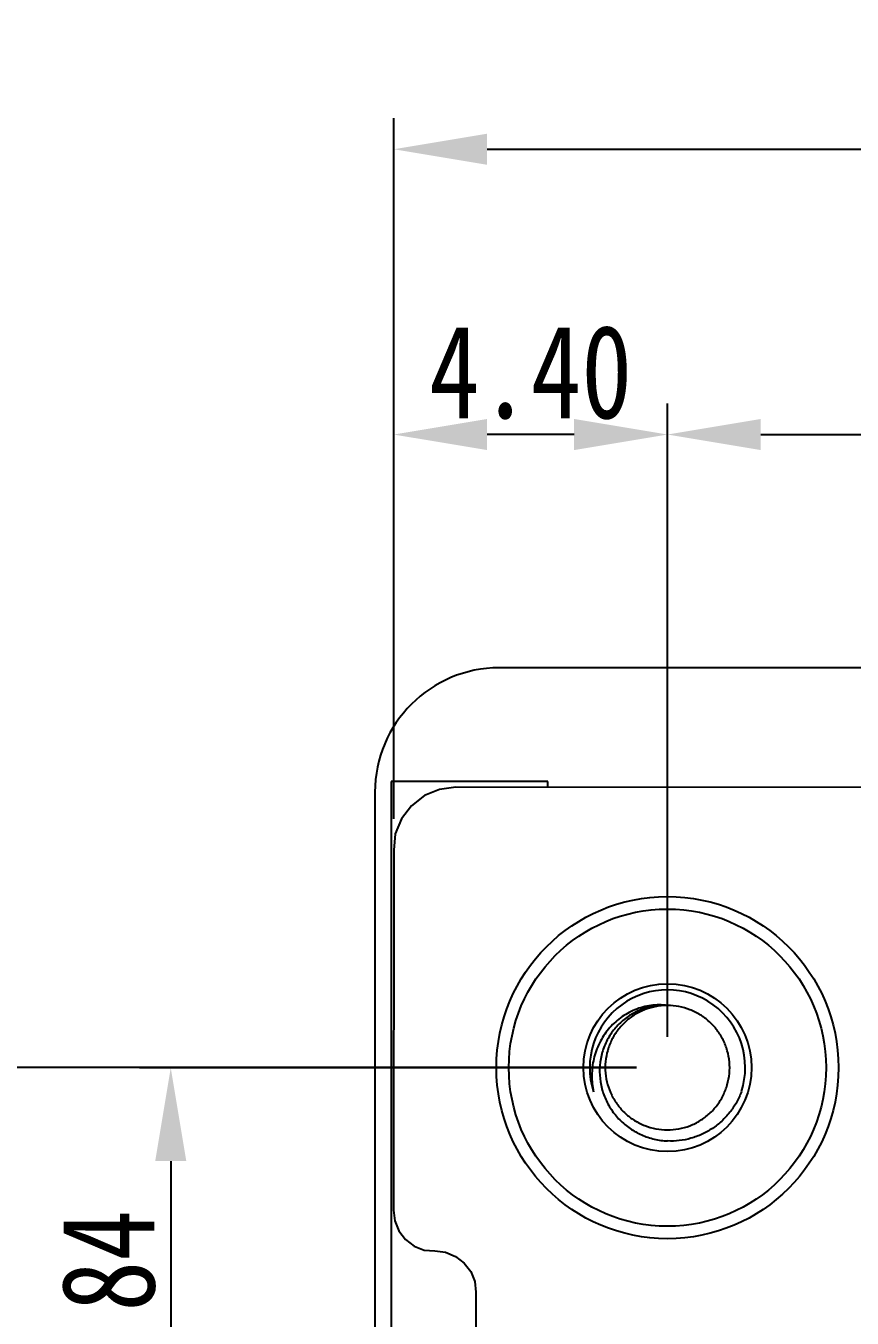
# Model space of a CAD drawing. Header units: millimetres. Extents: x 0 to 297, y 0 to 210.
# Drawn here: x 180.04 to 193.32, y 137.84 to 158.62 of the extents above; entities that cross this region are included whole.
import ezdxf

# ---------------------------------------------------------------- set-up
doc = ezdxf.new("R2010")
doc.units = ezdxf.units.MM
doc.header["$PDMODE"] = 3
doc.header["$PDSIZE"] = 8
doc.linetypes.add('solid', pattern=[0])
doc.layers.get('0').update_dxf_attribs({"linetype": 'CONTINUOUS'})
doc.layers.get('Defpoints').update_dxf_attribs({"linetype": 'CONTINUOUS'})
doc.layers.add('100', color=1, linetype='solid')
doc.styles.get("Standard").update_dxf_attribs({"font": 'txt', "width": 0.8})
doc.dimstyles.new('X0_5', dxfattribs={"dimscale": 0.5, "dimtxt": 2, "dimasz": 2, "dimexe": 1, "dimexo": 1, "dimgap": 0.5, "dimtad": 1, "dimtoh": 1, "dimzin": 0, "dimdsep": 46, "dimtxsty": 'STANDARD', "dimcen": 0, "dimclrd": 256, "dimclrt": 256, "dimadec": 0, "dimazin": 0, "dimtp": 0.1, "dimtm": 0.1, "dimtfac": 1, "dimtofl": 0, "dimtmove": 0, "dimatfit": 3, "dimfxl": 1, "dimtolj": 1, "dimtzin": 0, "dimarcsym": 0})

# ---------------------------------------------------------------- blocks, each defined once
blk = doc.blocks.new('*D5')
at = {"layer": '100', "color": 0, "lineweight": -2}
for p, q in [((185.956, 145.865), (185.956, 157.132)), ((235.864, 145.872), (235.864, 157.132))]:
    blk.add_line(p, q, dxfattribs=at)
at = {"layer": '100', "lineweight": -2}
blk.add_line((187.456, 156.632), (234.364, 156.632), dxfattribs=at)
at = {"layer": '100'}
for points in [[(187.456, 156.882), (187.456, 156.382), (185.956, 156.632)], [(234.364, 156.382), (234.364, 156.882), (235.864, 156.632)]]:
    blk.add_solid(points, dxfattribs=at)
at = {"layer": 'Defpoints', "color": 0}
for p in [(235.864, 156.632), (185.956, 145.365), (235.864, 145.372)]:
    blk.add_point(p, dxfattribs=at)
at = {"layer": '100', "insert": (210.91, 157.632), "char_height": 1.5, "attachment_point": 5}
blk.add_mtext('\\A1;49.90', dxfattribs=at)
blk = doc.blocks.new('*D10')
at = {"layer": '100', "color": 0, "lineweight": -2}
for p, q in [((190.356, 142.363), (190.356, 152.545)), ((231.356, 142.368), (231.356, 152.545))]:
    blk.add_line(p, q, dxfattribs=at)
at = {"layer": '100', "lineweight": -2}
blk.add_line((191.856, 152.045), (229.856, 152.045), dxfattribs=at)
at = {"layer": '100'}
for points in [[(191.856, 152.295), (191.856, 151.795), (190.356, 152.045)], [(229.856, 151.795), (229.856, 152.295), (231.356, 152.045)]]:
    blk.add_solid(points, dxfattribs=at)
at = {"layer": 'Defpoints', "color": 0}
for p in [(231.356, 152.045), (190.356, 141.863), (231.356, 141.868)]:
    blk.add_point(p, dxfattribs=at)
at = {"layer": '100', "insert": (210.856, 153.045), "char_height": 1.5, "attachment_point": 5}
blk.add_mtext('\\A1;41.00', dxfattribs=at)
blk = doc.blocks.new('*D26')
at = {"layer": '100', "color": 0, "lineweight": -2}
for p, q in [((185.956, 145.865), (185.956, 152.545)), ((190.356, 142.366), (190.356, 152.545))]:
    blk.add_line(p, q, dxfattribs=at)
at = {"layer": '100', "lineweight": -2}
blk.add_line((188.856, 152.045), (187.456, 152.045), dxfattribs=at)
at = {"layer": '100'}
for points in [[(187.456, 152.295), (187.456, 151.795), (185.956, 152.045)], [(188.856, 151.795), (188.856, 152.295), (190.356, 152.045)]]:
    blk.add_solid(points, dxfattribs=at)
at = {"layer": 'Defpoints', "color": 0}
for p in [(185.956, 152.045), (185.956, 145.365), (190.356, 141.866)]:
    blk.add_point(p, dxfattribs=at)
at = {"layer": '100', "insert": (188.156, 153.045), "char_height": 1.5, "attachment_point": 5}
blk.add_mtext('\\A1;4.40', dxfattribs=at)
blk = doc.blocks.new('*D12')
at = {"layer": '100', "color": 0, "lineweight": -2}
for p, q in [((189.856, 141.863), (181.872, 141.863)), ((185.528, 134.025), (181.872, 134.025))]:
    blk.add_line(p, q, dxfattribs=at)
at = {"layer": '100', "lineweight": -2}
blk.add_line((182.372, 140.363), (182.372, 135.525), dxfattribs=at)
at = {"layer": '100'}
for points in [[(182.622, 140.363), (182.122, 140.363), (182.372, 141.863)], [(182.122, 135.525), (182.622, 135.525), (182.372, 134.025)]]:
    blk.add_solid(points, dxfattribs=at)
at = {"layer": 'Defpoints', "color": 0}
for p in [(190.356, 141.863), (182.372, 134.025), (186.028, 134.025)]:
    blk.add_point(p, dxfattribs=at)
at = {"layer": '100', "insert": (181.372, 137.944), "char_height": 1.5, "attachment_point": 5, "rotation": 90}
blk.add_mtext('\\A1;7.84', dxfattribs=at)
blk = doc.blocks.new('*D18')
at = {"layer": '100', "color": 0, "lineweight": -2}
for p, q in [((189.856, 141.866), (176.148, 141.866)), ((189.394, 107.528), (176.148, 107.528))]:
    blk.add_line(p, q, dxfattribs=at)
at = {"layer": '100', "lineweight": -2}
blk.add_line((176.648, 140.366), (176.648, 109.028), dxfattribs=at)
at = {"layer": '100'}
for points in [[(176.898, 140.366), (176.398, 140.366), (176.648, 141.866)], [(176.398, 109.028), (176.898, 109.028), (176.648, 107.528)]]:
    blk.add_solid(points, dxfattribs=at)
at = {"layer": 'Defpoints', "color": 0}
for p in [(190.356, 141.866), (176.648, 107.528), (189.894, 107.528)]:
    blk.add_point(p, dxfattribs=at)
at = {"layer": '100', "insert": (175.648, 124.697), "char_height": 1.5, "attachment_point": 5, "rotation": 90}
blk.add_mtext('\\A1;34.34', dxfattribs=at)
blk = doc.blocks.new('*D19')
at = {"layer": '100', "color": 0, "lineweight": -2}
for p, q in [((189.856, 141.866), (168.928, 141.866)), ((191.783, 93.04), (168.928, 93.04))]:
    blk.add_line(p, q, dxfattribs=at)
at = {"layer": '100', "lineweight": -2}
blk.add_line((169.428, 140.366), (169.428, 94.54), dxfattribs=at)
at = {"layer": '100'}
for points in [[(169.678, 140.366), (169.178, 140.366), (169.428, 141.866)], [(169.178, 94.54), (169.678, 94.54), (169.428, 93.04)]]:
    blk.add_solid(points, dxfattribs=at)
at = {"layer": 'Defpoints', "color": 0}
for p in [(190.356, 141.866), (169.428, 93.04), (192.283, 93.04)]:
    blk.add_point(p, dxfattribs=at)
at = {"layer": '100', "insert": (168.428, 117.453), "char_height": 1.5, "attachment_point": 5, "rotation": 90}
blk.add_mtext('\\A1;48.83', dxfattribs=at)

msp = doc.modelspace()

# ---------------------------------------------------------------- linework, layer by layer
at = {"color": 7, "linetype": 'Continuous'}
for p, q in [((234.194, 148.295), (187.654, 148.295)), ((185.654, 146.295), (185.654, 77.235)), ((185.914, 146.465), (185.914, 77.265)), ((188.434, 146.465), (185.914, 146.465)), ((186.694, 146.339), (186.451, 146.239)), ((186.955, 146.374), (186.694, 146.339)), ((201.905, 146.367), (186.955, 146.374)), ((188.434, 146.373), (188.434, 146.465)), ((186.242, 146.078), (186.082, 145.869)), ((186.451, 146.239), (186.242, 146.078)), ((186.082, 145.869), (185.981, 145.626)), ((185.981, 145.626), (185.956, 145.365)), ((185.956, 145.365), (185.951, 139.574)), ((190.353, 140.866), (190.356, 140.866)), ((190.353, 140.866), (190.356, 140.866)), ((185.951, 139.574), (185.973, 139.402)), ((185.973, 139.402), (186.04, 139.241)), ((186.04, 139.241), (186.146, 139.103)), ((186.146, 139.103), (186.284, 138.998)), ((186.284, 138.998), (186.444, 138.931)), ((186.444, 138.931), (186.617, 138.92)), ((186.617, 138.92), (186.789, 138.897)), ((186.789, 138.897), (186.95, 138.831)), ((186.95, 138.831), (187.088, 138.725)), ((187.088, 138.725), (187.194, 138.587)), ((187.194, 138.587), (187.26, 138.426)), ((187.26, 138.426), (187.277, 138.254)), ((187.277, 138.254), (187.278, 136.231))]:
    msp.add_line(p, q, dxfattribs=at)
for radius in [2.75, 2.55, 1.35]:
    msp.add_circle((190.356, 141.866), radius, dxfattribs=at)
for centre, radius, start, end in [((187.654, 146.295), 2, 90, 180), ((190.356, 141.866), 1.25, 342.0037, 198.0037), ((190.356, 141.866), 1, 94.6232, 100.2211), ((190.356, 141.863), 1.003, 89.9866, 94.6246), ((190.356, 141.864), 0.998, 269.9898, 280.4516)]:
    msp.add_arc(centre, radius, start, end, dxfattribs=at)
for points, knots in [([(190.356, 142.866), (190.268, 142.878), (190.133, 142.877), (189.959, 142.842), (189.79, 142.785), (189.595, 142.675), (189.432, 142.521), (189.326, 142.378), (189.26, 142.261), (189.208, 142.138), (189.157, 141.967), (189.131, 141.745), (189.149, 141.566), (189.167, 141.479)], [0, 0, 0, 0, 0.124679, 0.187174, 0.249696, 0.374533, 0.499427, 0.562011, 0.624606, 0.687209, 0.749822, 0.874876, 1, 1, 1, 1]), ([(190.356, 142.866), (190.285, 142.87), (190.177, 142.864), (190.037, 142.835), (189.901, 142.79), (189.742, 142.709), (189.602, 142.596), (189.506, 142.49), (189.421, 142.375), (189.337, 142.217), (189.277, 142.01), (189.258, 141.796), (189.282, 141.582), (189.346, 141.376), (189.432, 141.219), (189.517, 141.104), (189.613, 140.998), (189.751, 140.883), (189.908, 140.796), (190.041, 140.745), (190.178, 140.705), (190.285, 140.691), (190.356, 140.687)], [0, 0, 0, 0, 0.062457, 0.093729, 0.125, 0.187462, 0.249927, 0.281203, 0.312479, 0.374954, 0.43743, 0.499911, 0.562395, 0.624881, 0.687371, 0.718652, 0.749934, 0.812429, 0.874927, 0.906208, 0.937494, 1, 1, 1, 1]), ([(190.178, 142.85), (190.117, 142.839), (189.998, 142.806), (189.831, 142.724), (189.682, 142.612), (189.557, 142.476), (189.474, 142.345), (189.424, 142.232), (189.384, 142.115), (189.355, 141.963), (189.354, 141.777), (189.388, 141.594), (189.454, 141.421), (189.551, 141.263), (189.655, 141.148), (189.75, 141.069), (189.851, 140.998), (189.99, 140.929), (190.168, 140.878), (190.292, 140.866), (190.353, 140.866)], [0, 0, 0, 0, 0.062493, 0.124979, 0.187468, 0.249962, 0.312455, 0.343731, 0.375007, 0.437498, 0.499995, 0.562487, 0.624972, 0.687463, 0.749961, 0.781242, 0.812521, 0.875009, 0.937502, 1, 1, 1, 1]), ([(190.537, 140.882), (190.598, 140.893), (190.717, 140.927), (190.884, 141.01), (191.032, 141.121), (191.157, 141.258), (191.255, 141.416), (191.323, 141.589), (191.357, 141.772), (191.358, 141.957), (191.323, 142.14), (191.257, 142.313), (191.159, 142.471), (191.034, 142.609), (190.886, 142.72), (190.72, 142.803), (190.541, 142.854), (190.418, 142.866), (190.356, 142.866)], [0, 0, 0, 0, 0.062494, 0.124994, 0.187498, 0.249997, 0.312491, 0.374991, 0.437498, 0.499999, 0.562495, 0.624996, 0.687502, 0.75, 0.812494, 0.874994, 0.9375, 1, 1, 1, 1]), ([(191.545, 141.479), (191.522, 141.42), (191.469, 141.304), (191.362, 141.145), (191.232, 141.004), (191.082, 140.885), (190.915, 140.792), (190.735, 140.725), (190.547, 140.688), (190.42, 140.684), (190.356, 140.687)], [0, 0, 0, 0, 0.125012, 0.25002, 0.375023, 0.500025, 0.625021, 0.750019, 0.875013, 1, 1, 1, 1])]:
    msp.add_open_spline(points, degree=3, knots=knots, dxfattribs=at)

# ---------------------------------------------------------------- dimensions: what is measured, and where the dimension line sits
at = {"layer": '100'}
dim = msp.add_linear_dim(base=(235.864, 156.632), p1=(185.956, 145.365), p2=(235.864, 145.372), text='49.90', dimstyle='X0_5', override={"dimtxt": 3, "dimasz": 3, "dimgap": 0.5, "dimtad": 1, "dimdec": 2, "dimlfac": 1, "dimpost": '<>', "dimse1": 0, "dimse2": 0, "dimsd1": 0, "dimsd2": 0, "dimtofl": 0, "dimtvp": 0.1}, dxfattribs=at)
dim.commit()
dim.dimension.update_dxf_attribs({"geometry": '*D5', "text_midpoint": (210.91, 156.632), "dimtype": 160})
dim = msp.add_linear_dim(base=(185.956, 152.045), p1=(190.356, 141.866), p2=(185.956, 145.365), dimstyle='X0_5', override={"dimtxt": 3, "dimasz": 3, "dimpost": '<>', "dimtvp": 0.1}, dxfattribs=at)
dim.commit()
dim.dimension.update_dxf_attribs({"geometry": '*D26', "text_midpoint": (188.156, 152.045), "dimtype": 160})
dim = msp.add_linear_dim(base=(231.356, 152.045), p1=(190.356, 141.863), p2=(231.356, 141.868), dimstyle='X0_5', override={"dimtxt": 3, "dimasz": 3, "dimpost": '<>', "dimtvp": 0.1}, dxfattribs=at)
dim.commit()
dim.dimension.update_dxf_attribs({"geometry": '*D10', "text_midpoint": (210.856, 153.045)})
for base, p2, picture, middle in [((169.428, 93.04), (192.283, 93.04), '*D19', (169.428, 117.453)), ((176.648, 107.528), (189.894, 107.528), '*D18', (176.648, 124.697))]:
    dim = msp.add_linear_dim(base=base, p1=(190.356, 141.866), p2=p2, angle=90, dimstyle='X0_5', override={"dimtxt": 3, "dimasz": 3, "dimpost": '<>', "dimtvp": 0.1}, dxfattribs=at)
    dim.commit()
    dim.dimension.update_dxf_attribs({"geometry": picture, "text_midpoint": middle, "dimtype": 160})
dim = msp.add_linear_dim(base=(182.372, 134.025), p1=(190.356, 141.863), p2=(186.028, 134.025), angle=90, dimstyle='X0_5', override={"dimtxt": 3, "dimasz": 3, "dimpost": '<>', "dimtvp": 0.1}, dxfattribs=at)
dim.commit()
dim.dimension.update_dxf_attribs({"geometry": '*D12', "text_midpoint": (181.372, 137.944)})

doc.saveas('drawing.dxf')
